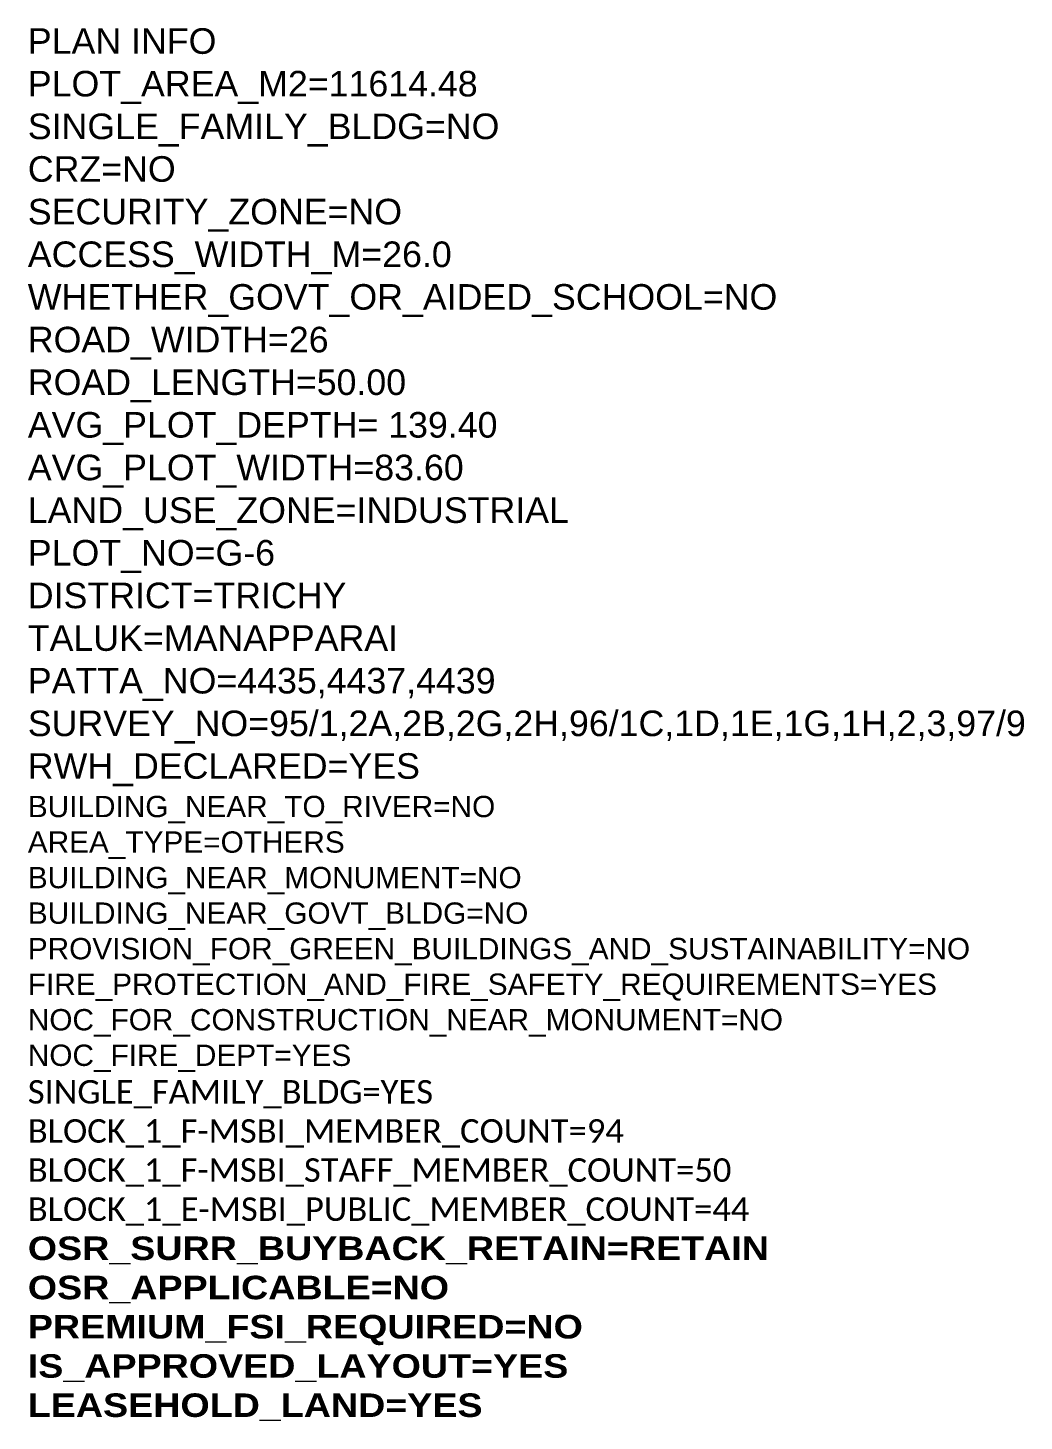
# Model space of a CAD drawing. Header units: metres. Extents: x 9436 to 9850, y -3407 to -3224.
# Drawn here: x 9435.8 to 9474.7, y -3299.2 to -3244.7 of the extents above; entities that cross this region are included whole.
import ezdxf

# ---------------------------------------------------------------- set-up
doc = ezdxf.new("R2010")
doc.units = ezdxf.units.M
doc.header["$MEASUREMENT"] = 0
doc.layers.add('PLAN_INFO', color=7, linetype='Continuous')
doc.styles.get("Standard").update_dxf_attribs({"font": 'arial.ttf'})

msp = doc.modelspace()

# ---------------------------------------------------------------- texts
at = {"layer": 'PLAN_INFO', "color": 1, "insert": (9435.76581, -3244.75104), "char_height": 1, "width": 36.1755827, "attachment_point": 1}
msp.add_mtext('\\A1;PLAN INFO\\PPLOT_AREA_M2=11614.48\\PSINGLE_FAMILY_BLDG=NO \\PCRZ=NO\\PSECURITY_ZONE=NO\\PACCESS_WIDTH_M=26.0\\PWHETHER_GOVT_OR_AIDED_SCHOOL=NO\\PROAD_WIDTH=26\\PROAD_LENGTH=50.00\\PAVG_PLOT_DEPTH= 139.40\\PAVG_PLOT_WIDTH=83.60\\PLAND_USE_ZONE=INDUSTRIAL\\PPLOT_NO=G-6 \\PDISTRICT=TRICHY \\PTALUK=MANAPPARAI \\PPATTA_NO=4435,4437,4439\\PSURVEY_NO=95/1,2A,2B,2G,2H,96/1C,1D,1E,1G,1H,2,3,97/9\\PRWH_DECLARED=YES \\P{\\H0.83333x;BUILDING_NEAR_TO_RIVER=NO \\PAREA_TYPE=OTHERS\\PBUILDING_NEAR_MONUMENT=NO\\PBUILDING_NEAR_GOVT_BLDG=NO\\PPROVISION_FOR_GREEN_BUILDINGS_AND_SUSTAINABILITY=NO\\PFIRE_PROTECTION_AND_FIRE_SAFETY_REQUIREMENTS=YES\\PNOC_FOR_CONSTRUCTION_NEAR_MONUMENT=NO\\PNOC_FIRE_DEPT=YES\\P\\fCalibri|b0|i0|c0|p34;\\H1.1x;SINGLE_FAMILY_BLDG=YES\\PBLOCK_1_F-MSBI_MEMBER_COUNT=94\\PBLOCK_1_F-MSBI_STAFF_MEMBER_COUNT=50\\PBLOCK_1_E-MSBI_PUBLIC_MEMBER_COUNT=44\\P\\fArial Black|b0|i0|c0|p34;\\H1.0036x;OSR_SURR_BUYBACK_RETAIN=RETAIN\\POSR_APPLICABLE=NO\\PPREMIUM_FSI_REQUIRED=NO\\PIS_APPROVED_LAYOUT=YES\\P\\H1.00004x;LEASEHOLD_LAND=YES}', dxfattribs=at)

doc.saveas('drawing.dxf')
